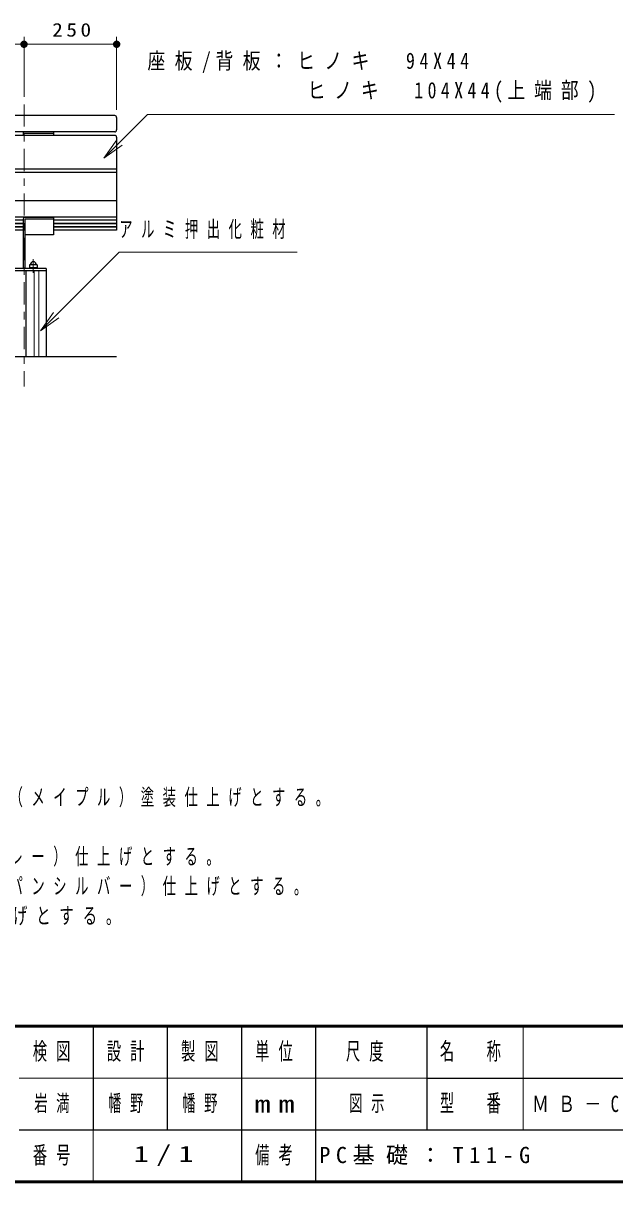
# Model space of a CAD drawing. Units: millimetres on the paper, scale 1:20. Extents: x -365 to 0, y -5 to 257.
# Drawn here: x -236.9 to -157.1, y 0 to 156.3 of the extents above; entities that cross this region are included whole.
import ezdxf

# ---------------------------------------------------------------- set-up
doc = ezdxf.new("R2010")
doc.units = ezdxf.units.MM
doc.linetypes.add('USER2', pattern=[6, 3, -1, 1, -1])
doc.layers.add('LY_1', color=7, linetype='Continuous', lineweight=25)
doc.layers.add('LY_3', color=7, linetype='Continuous', lineweight=13)
doc.styles.add('ＭＳ ゴシック', font='')
doc.styles.get('ＭＳ ゴシック').set_extended_font_data('MS Gothic')

# ---------------------------------------------------------------- blocks, each defined once
blk = doc.blocks.new('filled_dot')
at = {"color": 0, "linetype": 'Continuous', "lineweight": -2, "const_width": 1.25}
blk.add_lwpolyline([(-0.625, 0, 1), (0.625, 0, 1)], format="xyb", close=True, dxfattribs=at)

msp = doc.modelspace()

# ---------------------------------------------------------------- linework, layer by layer
at = {"layer": 'LY_1', "lineweight": 13}
for p, q in [((-301.836, 153.471), (-236.836, 153.471)), ((-236.836, 146.354), (-236.836, 154.471)), ((-236.836, 153.471), (-224.336, 153.471)), ((-224.336, 144.603), (-224.336, 154.471)), ((-226.074, 138.091), (-224.306, 140.566)), ((-226.074, 138.091), (-223.952, 140.212)), ((-223.599, 139.858), (-226.074, 138.091)), ((-235.451, 122.903), (-235.451, 111.353)), ((-234.836, 122.903), (-234.836, 111.353)), ((-234.617, 114.814), (-232.849, 117.289)), ((-234.617, 114.814), (-232.495, 116.935)), ((-232.142, 116.582), (-234.617, 114.814))]:
    msp.add_line(p, q, dxfattribs=at)
at = {"layer": 'LY_1'}
for p, q in [((-224.586, 143.853), (-269.336, 143.853)), ((-224.336, 143.603), (-224.336, 141.903)), ((-224.586, 141.653), (-269.336, 141.653)), ((-224.586, 141.174), (-269.336, 141.174)), ((-236.949, 141.653), (-236.949, 141.174)), ((-232.836, 141.428), (-236.949, 141.428)), ((-232.836, 141.653), (-232.836, 141.174)), ((-224.336, 140.924), (-224.336, 128.392)), ((-224.336, 136.634), (-253.336, 136.634)), ((-224.336, 136.151), (-253.336, 136.151)), ((-224.336, 132.353), (-269.336, 132.353)), ((-224.336, 130.161), (-269.336, 130.161)), ((-236.949, 129.752), (-269.336, 129.752)), ((-236.949, 129.893), (-236.949, 123.203)), ((-232.836, 130.118), (-236.724, 130.118)), ((-232.836, 129.894), (-236.724, 129.894)), ((-236.724, 129.894), (-236.724, 123.203)), ((-232.836, 130.118), (-232.836, 127.781)), ((-224.336, 129.752), (-232.836, 129.752)), ((-236.949, 129.299), (-269.336, 129.299)), ((-236.949, 129.255), (-269.336, 129.255)), ((-236.949, 128.845), (-269.336, 128.845)), ((-236.949, 128.802), (-269.336, 128.802)), ((-236.949, 128.392), (-269.336, 128.392)), ((-224.336, 129.299), (-232.836, 129.299)), ((-224.336, 129.255), (-232.836, 129.255)), ((-224.336, 128.845), (-232.836, 128.845)), ((-224.336, 128.802), (-232.836, 128.802)), ((-224.336, 128.392), (-232.836, 128.392)), ((-232.836, 127.781), (-236.724, 127.781)), ((-236.111, 123.703), (-236.111, 123.203)), ((-235.061, 123.703), (-236.111, 123.703)), ((-235.061, 123.703), (-235.061, 123.203)), ((-233.836, 123.203), (-239.836, 123.203)), ((-233.836, 122.903), (-239.836, 122.903)), ((-236.586, 122.903), (-236.586, 111.353)), ((-235.061, 123.303), (-236.111, 123.303)), ((-233.836, 123.203), (-233.836, 111.353)), ((-298.836, 111.353), (-224.336, 111.353))]:
    msp.add_line(p, q, dxfattribs=at)
at = {"layer": 'LY_1', "linetype": 'USER2', "lineweight": 13}
for p, q in [((-236.836, 145.354), (-236.836, 107.278)), ((-235.586, 124.479), (-235.586, 122.64))]:
    msp.add_line(p, q, dxfattribs=at)
at = {"layer": 'LY_1', "lineweight": 13}
for points in [[(-226.074, 138.091), (-220.186, 143.978), (-157.173, 143.978)], [(-234.617, 114.814), (-224.01, 125.421), (-199.99, 125.421)]]:
    msp.add_lwpolyline(points, dxfattribs=at)
at = {"layer": 'LY_1'}
for centre, radius, start, end in [((-224.586, 143.603), 0.25, 360, 90), ((-224.586, 141.903), 0.25, 270, 0), ((-224.586, 140.924), 0.25, 360, 90), ((-236.724, 129.893), 0.225, 90, 180), ((-235.586, 123.703), 0.425, 360, 180)]:
    msp.add_arc(centre, radius, start, end, dxfattribs=at)
at = {"layer": 'LY_3', "lineweight": 50}
for p, q in [((-365, 21), (0, 21)), ((-365, 0), (0, 0))]:
    msp.add_line(p, q, dxfattribs=at)
at = {"layer": 'LY_3', "lineweight": 25}
for p, q in [((-227.5, 21), (-227.5, 7)), ((-217.5, 21), (-217.5, 7)), ((-207.5, 21), (-207.5, 0)), ((-197.5, 21), (-197.5, 7)), ((-182.5, 21), (-182.5, 7)), ((-182.5, 14), (-70, 14)), ((-237.5, 7), (0, 7)), ((-197.5, 7), (-197.5, 0))]:
    msp.add_line(p, q, dxfattribs=at)
at = {"layer": 'LY_3'}
for p, q in [((-169.5, 21), (-169.5, 7)), ((-237.5, 14), (-182.5, 14)), ((-227.5, 7), (-227.5, 0))]:
    msp.add_line(p, q, dxfattribs=at)

# ---------------------------------------------------------------- block references
at = {"layer": 'LY_1', "lineweight": 13, "xscale": 0.4, "yscale": 0.4, "rotation": 180}
for p in [(-236.836, 153.471), (-224.336, 153.471)]:
    msp.add_blockref('filled_dot', p, dxfattribs=at)

# ---------------------------------------------------------------- texts
at = {"layer": 'LY_1', "style": 'ＭＳ ゴシック'}
for s, insert, char_height, attachment_point in [('\\T1.33;\\W1.15;250', (-230.171, 154.471), 1.833, 8), ('\\T1.53;\\W0.8;座板/背板：ヒノキ\u300094X44', (-220.173, 150.978), 2.199, 4), ('\\T1.5;\\W0.8;\u3000\u3000\u3000\u3000\u3000\u3000ヒノキ\u3000104X44(上端部)', (-220.173, 146.978), 2.199, 4), ('\\T1.64;\\W0.6;アルミ押出化粧材', (-223.99, 128.421), 2.199, 4), ('\\T1.64;\\W0.6;木材は、ヒノキ（一等材）とし、カンナ・ペーパーがけの上、木材保護着色塗料（メイプル）塗装仕上げとする。', (-345.045, 50.526), 2.199, 7), ('\\T1.64;\\W0.6;座フレームは、電気亜鉛メッキ処理の上、ポリエステル樹脂粉体塗装（ダークグレー）仕上げとする。', (-345.045, 42.526), 2.199, 7), ('\\T1.64;\\W0.6;脚は、溶融亜鉛メッキ処理とする。\u3000アルミ押出化粧材は、アルマイト（シャンパンシルバー）仕上げとする。', (-345.045, 38.526), 2.199, 7), ('\\T1.61;\\W0.65;アルミ合金鋳物は、AC3Aとし、ウレタン樹脂塗料塗装（ダークグレー）仕上げとする。', (-345.045, 34.526), 2.199, 7), ('\\T1.64;\\W0.6;岩満', (-232.5, 10.5), 2.199, 5), ('\\T1.64;\\W0.6;幡野', (-225.5, 10.5), 2.199, 4), ('\\T1.64;\\W0.6;幡野', (-215.5, 10.5), 2.199, 4), ('\\T1.64;\\W0.6;図示', (-190, 10.5), 2.199, 5), ('\\T1.57;\\W0.75;ＭＢ－C１８ＡT＋2ＫＡ', (-149.75, 10.5), 2.199, 5), ('\\T1.5;\\W1.35;1/1', (-217.5, 3.5), 2.199, 5), ('\\T1.5;PC基礎：T11-G', (-197, 3.5), 2.199, 4)]:
    msp.add_mtext(s, dxfattribs=dict(at, insert=insert, char_height=char_height, attachment_point=attachment_point))
at = {"layer": 'LY_3', "char_height": 2.346, "attachment_point": 5, "style": 'ＭＳ ゴシック'}
for s, insert in [('\\T1.64;\\W0.6;検図', (-232.5, 17.5)), ('\\T1.64;\\W0.6;設計', (-222.5, 17.5)), ('\\T1.64;\\W0.6;製図', (-212.5, 17.5)), ('\\T1.64;\\W0.6;単位', (-202.5, 17.5)), ('\\T1.64;\\W0.6;尺度', (-190.25, 17.5)), ('\\T1.64;\\W0.6;名\u3000称', (-176, 17.5)), ('\\T1.5;\\W1.35;mm', (-202.5, 10.5)), ('\\T1.64;\\W0.6;型\u3000番', (-176, 10.5)), ('\\T1.64;\\W0.6;番号', (-232.5, 3.5)), ('\\T1.64;\\W0.6;備考', (-202.5, 3.5))]:
    msp.add_mtext(s, dxfattribs=dict(at, insert=insert))

doc.saveas('drawing.dxf')
